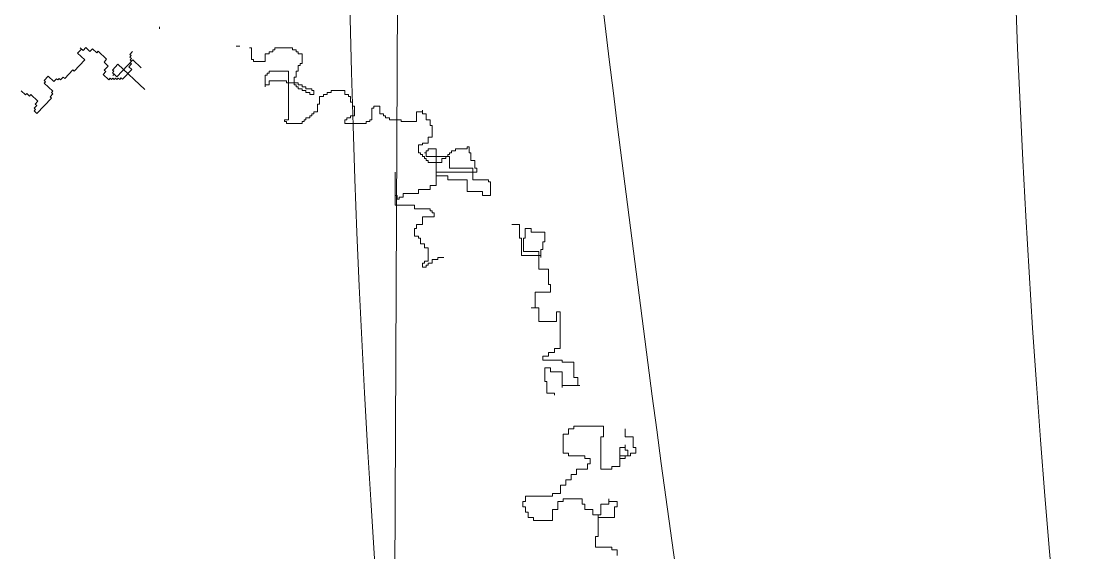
# Model space of a CAD drawing. Header units: millimetres. Extents: x -213 to 151, y -74 to 135.
# Drawn here: x 90.9038 to 91.0574, y -29.1808 to -29.1044 of the extents above; entities that cross this region are included whole.
import ezdxf

# ---------------------------------------------------------------- set-up
doc = ezdxf.new("R2010")
doc.units = ezdxf.units.MM
doc.header["$LTSCALE"] = 15
doc.layers.add('PH', color=8, linetype='Continuous')

# ---------------------------------------------------------------- blocks, each defined once
blk = doc.blocks.new('dfgh')
at = {"layer": 'PH', "lineweight": 0}
blk.add_line((719222.3, -37839.38), (719232.57, -40083.49), dxfattribs=at)
for centre, radius, start, end in [((717491.4, -39632.16), 1651.58, 343.02974, 18.94391), ((717529.78, -39657.7), 1708.22, 344.97085, 18.13475), ((714412.77, -39116.51), 4823.19, 348.03722, 355.4656)]:
    blk.add_arc(centre, radius, start, end, dxfattribs=at)
blk = doc.blocks.new('errt')
at = {"color": 252, "linetype": 'Continuous', "lineweight": 0}
blk.add_blockref('dfgh', (0, 100), dxfattribs=at)
blk = doc.blocks.new('sf')
at = {"color": 84, "lineweight": 5}
for p, q in [((18158.84, 471578.69), (18158.84, 471578.15)), ((18136.41, 471571.44), (18137.5, 471572.61)), ((18137.12, 471572.97), (18137.89, 471572.24)), ((18137.5, 471572.61), (18137.12, 471572.97)), ((18137.89, 471572.24), (18138.62, 471573.02)), ((18138.62, 471573.02), (18139.79, 471571.93)), ((18139.79, 471571.93), (18140.52, 471572.7)), ((18140.52, 471572.7), (18141.68, 471571.61)), ((18179.88, 471573.43), (18180.94, 471573.43)), ((18183.61, 471572.9), (18184.14, 471572.9)), ((18184.14, 471572.9), (18184.14, 471569.7)), ((18190, 471571.83), (18190, 471572.37)), ((18190, 471572.37), (18190.53, 471572.37)), ((18190.53, 471572.37), (18190.53, 471572.9)), ((18190.53, 471572.9), (18195.33, 471572.9)), ((18195.33, 471572.9), (18195.33, 471572.37)), ((18195.33, 471572.37), (18196.4, 471572.37)), ((18196.4, 471572.37), (18196.4, 471571.83)), ((18135.43, 471566.51), (18138.35, 471569.62)), ((18138.35, 471569.62), (18136.41, 471571.44)), ((18141.68, 471571.61), (18142.04, 471572)), ((18142.04, 471572), (18144.37, 471569.81)), ((18144.37, 471569.81), (18143.65, 471569.04)), ((18151.54, 471569.67), (18147.16, 471565.01)), ((18150.74, 471571.15), (18151.47, 471571.93)), ((18151.13, 471570.79), (18150.74, 471571.15)), ((18150.76, 471570.4), (18151.13, 471570.79)), ((18151.15, 471570.03), (18150.76, 471570.4)), ((18150.79, 471569.64), (18151.15, 471570.03)), ((18151.17, 471569.28), (18150.79, 471569.64)), ((18150.81, 471568.89), (18151.17, 471569.28)), ((18153.87, 471567.48), (18151.54, 471569.67)), ((18184.14, 471569.7), (18184.67, 471569.7)), ((18184.67, 471569.7), (18184.67, 471569.17)), ((18187.87, 471569.17), (18187.87, 471571.3)), ((18187.87, 471571.3), (18188.94, 471571.3)), ((18188.94, 471571.3), (18188.94, 471571.83)), ((18188.94, 471571.83), (18190, 471571.83)), ((18196.4, 471571.83), (18196.93, 471571.83)), ((18196.93, 471571.83), (18196.93, 471571.3)), ((18196.93, 471571.3), (18197.99, 471571.3)), ((18197.99, 471571.3), (18197.99, 471568.64)), ((18132.86, 471564.54), (18135.05, 471566.88)), ((18135.05, 471566.88), (18135.43, 471566.51)), ((18144.1, 471566.41), (18143.38, 471565.64)), ((18143.65, 471569.04), (18144.81, 471567.94)), ((18144.81, 471567.94), (18143.72, 471566.78)), ((18143.72, 471566.78), (18144.1, 471566.41)), ((18145.97, 471566.85), (18147.43, 471568.41)), ((18146.36, 471566.49), (18145.97, 471566.85)), ((18146, 471566.1), (18146.36, 471566.49)), ((18147.43, 471568.41), (18154.81, 471561.48)), ((18148.69, 471564.3), (18151.24, 471567.02)), ((18150.47, 471567.75), (18151.2, 471568.53)), ((18151.24, 471567.02), (18150.47, 471567.75)), ((18151.2, 471568.53), (18150.81, 471568.89)), ((18184.67, 471569.17), (18187.87, 471569.17)), ((18188.94, 471565.98), (18188.94, 471566.51)), ((18188.94, 471566.51), (18194.26, 471566.51)), ((18194.26, 471566.51), (18194.26, 471553.2)), ((18196.93, 471566.51), (18196.4, 471566.51)), ((18196.4, 471566.51), (18196.4, 471564.91)), ((18197.46, 471568.11), (18196.93, 471568.11)), ((18196.93, 471568.11), (18196.93, 471566.51)), ((18197.99, 471568.64), (18197.46, 471568.64)), ((18197.46, 471568.64), (18197.46, 471568.11)), ((18127.22, 471563.99), (18128.32, 471565.15)), ((18127.61, 471563.62), (18127.22, 471563.99)), ((18127.25, 471563.23), (18127.61, 471563.62)), ((18128.32, 471565.15), (18129.87, 471563.69)), ((18129.87, 471563.69), (18130.6, 471564.47)), ((18130.6, 471564.47), (18130.99, 471564.11)), ((18130.99, 471564.11), (18131.35, 471564.5)), ((18131.35, 471564.5), (18131.74, 471564.13)), ((18131.74, 471564.13), (18132.47, 471564.91)), ((18132.47, 471564.91), (18132.86, 471564.54)), ((18143.38, 471565.64), (18144.93, 471564.18)), ((18144.93, 471564.18), (18145.29, 471564.57)), ((18145.29, 471564.57), (18145.68, 471564.2)), ((18145.68, 471564.2), (18146.05, 471564.59)), ((18146.39, 471565.73), (18146, 471566.1)), ((18146.02, 471565.35), (18146.39, 471565.73)), ((18146.39, 471565.73), (18146.02, 471565.35)), ((18146.05, 471564.59), (18146.43, 471564.23)), ((18147.16, 471565.01), (18146.39, 471565.73)), ((18146.43, 471564.23), (18146.8, 471564.62)), ((18146.8, 471564.62), (18147.19, 471564.25)), ((18147.19, 471564.25), (18147.55, 471564.64)), ((18147.55, 471564.64), (18147.94, 471564.28)), ((18147.94, 471564.28), (18148.3, 471564.67)), ((18148.3, 471564.67), (18148.69, 471564.3)), ((18187.87, 471562.25), (18187.87, 471565.44)), ((18187.87, 471565.44), (18188.4, 471565.44)), ((18188.4, 471565.44), (18188.4, 471565.98)), ((18188.4, 471565.98), (18188.94, 471565.98)), ((18193.73, 471563.85), (18188.94, 471563.85)), ((18188.94, 471563.85), (18188.94, 471562.78)), ((18193.73, 471563.31), (18193.73, 471563.85)), ((18196.4, 471564.91), (18195.86, 471564.91)), ((18195.86, 471564.91), (18195.86, 471562.78)), ((18120.91, 471561.14), (18122.07, 471560.05)), ((18122.07, 471560.05), (18122.44, 471560.44)), ((18122.44, 471560.44), (18123.21, 471559.71)), ((18129.58, 471561.05), (18127.25, 471563.23)), ((18129.21, 471560.66), (18129.58, 471561.05)), ((18129.6, 471560.29), (18129.21, 471560.66)), ((18188.94, 471562.78), (18187.87, 471562.78)), ((18196.93, 471563.31), (18193.73, 471563.31)), ((18195.86, 471562.78), (18196.4, 471562.78)), ((18196.4, 471562.78), (18196.4, 471562.25)), ((18196.4, 471562.25), (18196.93, 471562.25)), ((18196.93, 471562.78), (18196.93, 471563.31)), ((18197.99, 471562.78), (18196.93, 471562.78)), ((18196.93, 471562.25), (18196.93, 471561.72)), ((18196.93, 471561.72), (18197.99, 471561.72)), ((18197.99, 471562.25), (18197.99, 471562.78)), ((18199.06, 471562.25), (18197.99, 471562.25)), ((18197.99, 471561.72), (18197.99, 471561.18)), ((18197.99, 471561.18), (18199.06, 471561.18)), ((18199.06, 471561.72), (18199.06, 471562.25)), ((18200.66, 471561.72), (18199.06, 471561.72)), ((18199.06, 471561.18), (18199.06, 471560.65)), ((18199.06, 471560.65), (18200.13, 471560.65)), ((18200.13, 471560.65), (18200.13, 471560.12)), ((18200.66, 471561.18), (18200.66, 471561.72)), ((18201.19, 471561.18), (18200.66, 471561.18)), ((18201.19, 471560.12), (18201.19, 471561.18)), ((18204.92, 471560.12), (18204.92, 471560.65)), ((18204.92, 471560.65), (18205.99, 471560.65)), ((18205.99, 471561.18), (18209.72, 471561.18)), ((18205.99, 471560.65), (18205.99, 471561.18)), ((18209.72, 471561.18), (18209.72, 471560.12)), ((18123.21, 471559.71), (18123.58, 471560.1)), ((18123.58, 471560.1), (18125.52, 471558.28)), ((18125.52, 471558.28), (18124.79, 471557.5)), ((18124.79, 471557.5), (18125.18, 471557.14)), ((18125.25, 471554.88), (18129.26, 471559.15)), ((18128.87, 471559.52), (18129.6, 471560.29)), ((18129.26, 471559.15), (18128.87, 471559.52)), ((18200.13, 471560.12), (18201.19, 471560.12)), ((18202.79, 471557.46), (18202.79, 471559.59)), ((18202.79, 471559.59), (18203.86, 471559.59)), ((18203.86, 471559.59), (18203.86, 471560.12)), ((18203.86, 471560.12), (18204.92, 471560.12)), ((18209.72, 471560.12), (18210.78, 471560.12)), ((18210.78, 471560.12), (18210.78, 471559.59)), ((18210.78, 471559.59), (18211.32, 471559.59)), ((18211.32, 471559.59), (18211.32, 471557.99)), ((18211.32, 471557.99), (18211.85, 471557.99)), ((18211.85, 471557.99), (18211.85, 471556.93)), ((18125.18, 471557.14), (18124.45, 471556.36)), ((18124.45, 471556.36), (18124.84, 471556)), ((18124.84, 471556), (18124.47, 471555.61)), ((18124.47, 471555.61), (18125.25, 471554.88)), ((18200.66, 471554.26), (18200.66, 471554.8)), ((18200.66, 471554.8), (18201.19, 471554.8)), ((18201.19, 471554.8), (18201.19, 471555.33)), ((18201.19, 471555.33), (18202.26, 471555.33)), ((18202.26, 471555.33), (18202.26, 471557.46)), ((18202.26, 471557.46), (18202.79, 471557.46)), ((18211.85, 471556.93), (18212.38, 471556.93)), ((18212.38, 471556.93), (18212.38, 471554.26)), ((18217.18, 471553.2), (18217.18, 471556.39)), ((18217.18, 471556.39), (18217.71, 471556.39)), ((18217.71, 471556.39), (18217.71, 471556.93)), ((18217.71, 471556.93), (18219.31, 471556.93)), ((18219.31, 471556.93), (18219.31, 471554.8)), ((18219.31, 471554.8), (18220.37, 471554.8)), ((18220.37, 471554.8), (18220.37, 471554.26)), ((18229.43, 471552.67), (18229.43, 471555.33)), ((18229.43, 471555.33), (18231.03, 471555.33)), ((18231.03, 471555.33), (18231.03, 471555.86)), ((18231.03, 471555.86), (18231.03, 471554.8)), ((18231.03, 471554.8), (18232.1, 471554.8)), ((18232.1, 471554.8), (18232.1, 471553.2)), ((18194.26, 471553.2), (18193.2, 471553.2)), ((18193.2, 471553.2), (18193.2, 471552.67)), ((18193.2, 471552.67), (18193.73, 471552.67)), ((18193.73, 471552.67), (18193.73, 471552.13)), ((18193.73, 471552.13), (18197.99, 471552.13)), ((18197.99, 471552.13), (18197.99, 471552.67)), ((18197.99, 471552.67), (18198.53, 471552.67)), ((18198.53, 471552.67), (18198.53, 471553.2)), ((18198.53, 471553.2), (18199.06, 471553.2)), ((18199.06, 471553.2), (18199.06, 471553.73)), ((18199.06, 471553.73), (18200.13, 471553.73)), ((18200.13, 471553.73), (18200.13, 471554.26)), ((18200.13, 471554.26), (18200.66, 471554.26)), ((18209.72, 471553.2), (18209.72, 471552.13)), ((18210.25, 471553.2), (18209.72, 471553.2)), ((18209.72, 471552.13), (18215.58, 471552.13)), ((18211.32, 471553.73), (18210.25, 471553.73)), ((18210.25, 471553.73), (18210.25, 471553.2)), ((18212.38, 471554.26), (18211.32, 471554.26)), ((18211.32, 471554.26), (18211.32, 471553.73)), ((18215.58, 471552.13), (18215.58, 471552.67)), ((18215.58, 471552.67), (18216.64, 471552.67)), ((18216.64, 471552.67), (18216.64, 471553.2)), ((18216.64, 471553.2), (18217.18, 471553.2)), ((18220.37, 471554.26), (18220.91, 471554.26)), ((18220.91, 471554.26), (18220.91, 471553.73)), ((18220.91, 471553.73), (18221.97, 471553.73)), ((18221.97, 471553.73), (18221.97, 471553.2)), ((18221.97, 471553.2), (18225.17, 471553.2)), ((18225.17, 471553.2), (18225.17, 471552.67)), ((18225.17, 471552.67), (18229.43, 471552.67)), ((18232.1, 471553.2), (18233.16, 471553.2)), ((18233.16, 471553.2), (18233.16, 471551.6)), ((18233.16, 471551.6), (18233.69, 471551.6)), ((18233.69, 471551.6), (18233.69, 471548.41)), ((18231.03, 471546.28), (18229.96, 471546.28)), ((18229.96, 471546.28), (18229.96, 471544.15)), ((18232.63, 471546.81), (18231.03, 471546.81)), ((18231.03, 471546.81), (18231.03, 471546.28)), ((18233.69, 471548.41), (18232.63, 471548.41)), ((18232.63, 471548.41), (18232.63, 471546.81)), ((18229.96, 471544.15), (18230.5, 471544.15)), ((18230.5, 471544.15), (18230.5, 471543.62)), ((18230.5, 471543.62), (18231.03, 471543.62)), ((18231.03, 471543.62), (18231.03, 471543.08)), ((18231.03, 471543.08), (18231.56, 471543.08)), ((18232.1, 471544.15), (18231.56, 471544.15)), ((18231.56, 471544.15), (18232.1, 471544.15)), ((18231.56, 471543.08), (18231.56, 471542.55)), ((18232.1, 471544.15), (18232.1, 471544.68)), ((18232.1, 471544.68), (18232.63, 471544.68)), ((18232.1, 471543.08), (18232.1, 471544.15)), ((18238.49, 471543.08), (18232.1, 471543.08)), ((18232.63, 471544.68), (18232.63, 471545.21)), ((18232.63, 471545.21), (18234.76, 471545.21)), ((18234.76, 471545.21), (18234.76, 471535.1)), ((18237.42, 471542.55), (18237.42, 471543.08)), ((18237.42, 471543.08), (18237.96, 471543.08)), ((18237.96, 471543.08), (18237.96, 471543.62)), ((18237.96, 471543.62), (18238.49, 471543.62)), ((18238.49, 471543.62), (18238.49, 471544.15)), ((18238.49, 471544.15), (18239.02, 471544.15)), ((18238.49, 471539.89), (18238.49, 471543.08)), ((18239.02, 471544.15), (18239.02, 471544.68)), ((18239.02, 471544.68), (18240.09, 471544.68)), ((18240.09, 471544.68), (18240.09, 471545.21)), ((18240.09, 471545.21), (18243.29, 471545.21)), ((18243.29, 471545.21), (18243.29, 471545.75)), ((18243.29, 471545.75), (18243.82, 471545.75)), ((18243.82, 471545.75), (18243.82, 471544.15)), ((18243.82, 471544.15), (18244.35, 471544.15)), ((18244.35, 471544.15), (18244.35, 471542.02)), ((18231.56, 471542.55), (18232.1, 471542.55)), ((18232.1, 471542.55), (18232.1, 471542.02)), ((18232.1, 471542.02), (18232.63, 471542.02)), ((18232.63, 471542.02), (18232.63, 471541.49)), ((18232.63, 471541.49), (18236.36, 471541.49)), ((18236.36, 471541.49), (18236.36, 471542.55)), ((18236.36, 471542.55), (18237.42, 471542.55)), ((18244.35, 471542.02), (18245.42, 471542.02)), ((18245.42, 471542.02), (18245.42, 471539.89)), ((18223.57, 471532.44), (18223.57, 471538.82)), ((18223.57, 471538.82), (18223.57, 471529.77)), ((18245.95, 471538.82), (18234.76, 471538.82)), ((18234.76, 471538.82), (18234.76, 471537.76)), ((18234.76, 471537.76), (18237.96, 471537.76)), ((18237.96, 471537.76), (18237.96, 471536.69)), ((18244.88, 471539.89), (18238.49, 471539.89)), ((18244.88, 471536.69), (18244.88, 471539.89)), ((18245.42, 471539.89), (18245.95, 471539.89)), ((18245.95, 471539.89), (18245.95, 471538.82)), ((18233.16, 471534.03), (18229.96, 471534.03)), ((18229.96, 471534.03), (18229.96, 471532.97)), ((18234.76, 471535.1), (18233.16, 471535.1)), ((18233.16, 471535.1), (18233.16, 471534.03)), ((18237.96, 471536.69), (18243.29, 471536.69)), ((18243.29, 471536.69), (18243.29, 471533.5)), ((18249.15, 471536.69), (18244.88, 471536.69)), ((18249.15, 471536.16), (18249.15, 471536.69)), ((18249.68, 471536.16), (18249.15, 471536.16)), ((18249.68, 471532.44), (18249.68, 471536.16)), ((18224.1, 471532.44), (18223.57, 471532.44)), ((18224.1, 471531.37), (18224.1, 471532.44)), ((18224.64, 471531.37), (18224.1, 471531.37)), ((18225.7, 471531.9), (18224.64, 471531.9)), ((18224.64, 471531.9), (18224.64, 471531.37)), ((18229.96, 471532.97), (18225.7, 471532.97)), ((18225.7, 471532.97), (18225.7, 471531.9)), ((18243.29, 471533.5), (18247.55, 471533.5)), ((18247.55, 471533.5), (18247.55, 471532.44)), ((18247.55, 471532.44), (18249.68, 471532.44)), ((18223.57, 471529.77), (18228.9, 471529.77)), ((18228.9, 471529.77), (18228.9, 471528.71)), ((18228.9, 471528.71), (18233.16, 471528.71)), ((18233.16, 471528.71), (18233.16, 471528.18)), ((18233.16, 471528.18), (18233.69, 471528.18)), ((18233.69, 471528.18), (18233.69, 471527.64)), ((18234.23, 471526.58), (18231.03, 471526.58)), ((18231.03, 471526.58), (18231.03, 471524.45)), ((18233.69, 471527.64), (18234.23, 471527.64)), ((18234.23, 471527.64), (18234.23, 471526.58)), ((18229.43, 471523.38), (18228.9, 471523.38)), ((18228.9, 471523.38), (18228.9, 471521.26)), ((18231.03, 471524.45), (18229.43, 471524.45)), ((18229.43, 471524.45), (18229.43, 471523.38)), ((18255.54, 471524.45), (18257.67, 471524.45)), ((18257.67, 471524.45), (18257.67, 471520.72)), ((18260.87, 471523.38), (18259.27, 471523.38)), ((18259.27, 471523.38), (18259.27, 471520.72)), ((18260.87, 471522.32), (18260.87, 471523.38)), ((18264.6, 471522.32), (18260.87, 471522.32)), ((18264.6, 471519.66), (18264.6, 471522.32)), ((18228.9, 471521.26), (18229.96, 471521.26)), ((18229.96, 471521.26), (18229.96, 471520.72)), ((18229.96, 471520.72), (18230.5, 471520.72)), ((18230.5, 471520.72), (18230.5, 471519.13)), ((18257.67, 471520.72), (18258.2, 471520.72)), ((18258.2, 471520.72), (18258.2, 471515.93)), ((18259.27, 471520.72), (18258.74, 471520.72)), ((18258.74, 471520.72), (18258.74, 471517)), ((18264.07, 471517.53), (18264.07, 471519.66)), ((18264.07, 471519.66), (18264.6, 471519.66)), ((18230.5, 471519.13), (18231.56, 471519.13)), ((18231.56, 471519.13), (18231.56, 471518.06)), ((18231.56, 471518.06), (18232.63, 471518.06)), ((18232.63, 471518.06), (18232.63, 471514.33)), ((18258.74, 471517), (18263, 471517)), ((18263, 471517), (18263, 471512.2)), ((18263.53, 471515.4), (18263.53, 471517.53)), ((18263.53, 471517.53), (18264.07, 471517.53)), ((18231.56, 471513.8), (18231.03, 471513.8)), ((18231.03, 471513.8), (18231.03, 471512.74)), ((18232.63, 471514.33), (18231.56, 471514.33)), ((18231.56, 471514.33), (18231.56, 471513.8)), ((18232.63, 471513.27), (18232.63, 471513.8)), ((18232.63, 471513.8), (18233.69, 471513.8)), ((18233.69, 471513.8), (18233.69, 471514.87)), ((18233.69, 471514.87), (18235.29, 471514.87)), ((18235.29, 471514.87), (18235.29, 471515.4)), ((18235.29, 471515.4), (18236.89, 471515.4)), ((18258.2, 471515.93), (18263.53, 471515.93)), ((18263.53, 471515.93), (18263.53, 471515.4)), ((18231.03, 471512.74), (18232.1, 471512.74)), ((18232.1, 471512.74), (18232.1, 471513.27)), ((18232.1, 471513.27), (18232.63, 471513.27)), ((18263, 471512.2), (18265.66, 471512.2)), ((18265.66, 471512.2), (18265.66, 471507.95)), ((18265.66, 471507.95), (18266.2, 471507.95)), ((18266.2, 471507.95), (18266.2, 471505.82)), ((18266.2, 471505.82), (18261.93, 471505.82)), ((18261.93, 471505.82), (18261.93, 471501.56)), ((18261.93, 471501.56), (18260.87, 471501.56)), ((18260.87, 471501.56), (18263, 471501.56)), ((18263, 471501.56), (18263, 471497.83)), ((18267.8, 471497.83), (18267.8, 471500.49)), ((18267.8, 471500.49), (18268.86, 471500.49)), ((18268.86, 471500.49), (18268.86, 471490.38)), ((18263, 471497.83), (18267.8, 471497.83)), ((18268.86, 471490.38), (18267.26, 471490.38)), ((18267.26, 471490.38), (18267.26, 471489.31)), ((18265.66, 471488.25), (18264.07, 471488.25)), ((18264.07, 471488.25), (18264.07, 471487.18)), ((18264.07, 471487.18), (18269.39, 471487.18)), ((18267.26, 471489.31), (18265.66, 471489.31)), ((18265.66, 471489.31), (18265.66, 471488.25)), ((18269.39, 471487.18), (18269.39, 471486.65)), ((18264.6, 471485.05), (18264.6, 471481.33)), ((18266.2, 471485.05), (18264.6, 471485.05)), ((18266.2, 471483.99), (18266.2, 471485.05)), ((18269.39, 471486.65), (18272.59, 471486.65)), ((18272.59, 471486.65), (18272.59, 471482.39)), ((18264.6, 471481.33), (18265.13, 471481.33)), ((18265.13, 471481.33), (18265.13, 471478.13)), ((18269.39, 471483.99), (18266.2, 471483.99)), ((18269.39, 471479.73), (18269.39, 471483.99)), ((18272.59, 471482.39), (18273.66, 471482.39)), ((18273.66, 471482.39), (18273.66, 471480.26)), ((18274.19, 471480.26), (18269.39, 471480.26)), ((18269.39, 471480.26), (18269.39, 471479.73)), ((18273.66, 471480.26), (18274.19, 471480.26)), ((18265.13, 471478.13), (18267.26, 471478.13)), ((18267.26, 471478.13), (18267.26, 471477.6)), ((18271.13, 471466.88), (18269.65, 471466.88)), ((18269.65, 471466.88), (18269.65, 471461.7)), ((18272.61, 471468.35), (18271.13, 471468.35)), ((18271.13, 471468.35), (18271.13, 471466.88)), ((18280.75, 471469.09), (18272.61, 471469.09)), ((18272.61, 471469.09), (18272.61, 471468.35)), ((18280.75, 471466.14), (18280.75, 471469.09)), ((18286.67, 471468.35), (18286.67, 471466.14)), ((18280.01, 471466.14), (18280.75, 471466.14)), ((18280.01, 471457.26), (18280.01, 471466.14)), ((18286.67, 471466.14), (18288.89, 471466.14)), ((18286.67, 471463.18), (18286.67, 471463.92)), ((18286.67, 471463.92), (18286.67, 471462.44)), ((18288.89, 471466.14), (18288.89, 471463.18)), ((18269.65, 471461.7), (18271.13, 471461.7)), ((18271.13, 471461.7), (18271.13, 471460.96)), ((18271.13, 471460.96), (18275.57, 471460.96)), ((18275.57, 471460.96), (18275.57, 471460.22)), ((18285.19, 471460.22), (18285.19, 471463.18)), ((18285.19, 471463.18), (18286.67, 471463.18)), ((18287.41, 471460.96), (18285.19, 471460.96)), ((18285.19, 471460.96), (18285.19, 471458)), ((18286.67, 471462.44), (18287.41, 471462.44)), ((18288.15, 471460.96), (18286.67, 471460.96)), ((18286.67, 471460.96), (18286.67, 471460.22)), ((18287.41, 471462.44), (18287.41, 471460.96)), ((18289.63, 471461.7), (18288.15, 471461.7)), ((18288.15, 471461.7), (18288.15, 471460.96)), ((18288.89, 471463.18), (18289.63, 471463.18)), ((18289.63, 471463.18), (18289.63, 471461.7)), ((18275.57, 471460.22), (18277.05, 471460.22)), ((18277.05, 471458.74), (18276.31, 471458.74)), ((18276.31, 471458.74), (18276.31, 471457.26)), ((18277.05, 471460.22), (18277.05, 471458.74)), ((18285.19, 471458), (18282.97, 471458)), ((18282.97, 471458), (18282.97, 471457.26)), ((18286.67, 471460.22), (18285.19, 471460.22)), ((18273.35, 471455.78), (18271.87, 471455.78)), ((18271.87, 471455.78), (18271.87, 471454.31)), ((18276.31, 471457.26), (18273.35, 471457.26)), ((18273.35, 471457.26), (18273.35, 471455.78)), ((18282.97, 471457.26), (18280.01, 471457.26)), ((18270.39, 471452.83), (18268.91, 471452.83)), ((18268.91, 471452.83), (18268.91, 471450.61)), ((18271.87, 471454.31), (18270.39, 471454.31)), ((18270.39, 471454.31), (18270.39, 471452.83)), ((18266.69, 471449.87), (18259.29, 471449.87)), ((18259.29, 471449.87), (18259.29, 471448.39)), ((18268.91, 471450.61), (18266.69, 471450.61)), ((18266.69, 471450.61), (18266.69, 471449.87)), ((18269.65, 471448.39), (18269.65, 471449.13)), ((18269.65, 471449.13), (18274.83, 471449.13)), ((18274.83, 471449.13), (18274.83, 471447.65)), ((18282.23, 471448.39), (18282.23, 471449.13)), ((18282.23, 471449.13), (18282.23, 471447.65)), ((18259.29, 471448.39), (18258.55, 471448.39)), ((18258.55, 471448.39), (18258.55, 471446.91)), ((18258.55, 471446.91), (18259.29, 471446.91)), ((18259.29, 471446.91), (18259.29, 471445.43)), ((18266.69, 471443.21), (18266.69, 471446.17)), ((18266.69, 471446.17), (18268.17, 471446.17)), ((18268.17, 471446.17), (18268.17, 471448.39)), ((18268.17, 471448.39), (18269.65, 471448.39)), ((18274.83, 471447.65), (18275.57, 471447.65)), ((18275.57, 471447.65), (18275.57, 471446.17)), ((18275.57, 471446.17), (18277.79, 471446.17)), ((18277.79, 471446.17), (18277.79, 471444.69)), ((18282.23, 471447.65), (18280.01, 471447.65)), ((18280.01, 471447.65), (18280.01, 471444.69)), ((18284.45, 471448.39), (18282.23, 471448.39)), ((18283.71, 471443.95), (18283.71, 471446.91)), ((18283.71, 471446.91), (18284.45, 471446.91)), ((18284.45, 471446.91), (18284.45, 471448.39)), ((18259.29, 471445.43), (18260.03, 471445.43)), ((18260.03, 471445.43), (18260.03, 471443.95)), ((18260.03, 471443.95), (18261.51, 471443.95)), ((18261.51, 471443.95), (18261.51, 471443.21)), ((18261.51, 471443.21), (18266.69, 471443.21)), ((18277.79, 471444.69), (18279.27, 471444.69)), ((18279.27, 471444.69), (18279.27, 471443.95)), ((18280.01, 471444.69), (18279.27, 471444.69)), ((18279.27, 471444.69), (18279.27, 471438.78)), ((18279.27, 471443.95), (18283.71, 471443.95)), ((18279.27, 471438.78), (18278.53, 471438.78)), ((18278.53, 471438.78), (18278.53, 471435.82)), ((18278.53, 471435.82), (18282.97, 471435.82)), ((18282.97, 471435.82), (18282.97, 471435.08)), ((18282.97, 471435.08), (18284.45, 471435.08)), ((18284.45, 471435.08), (18284.45, 471433.6))]:
    blk.add_line(p, q, dxfattribs=at)

msp = doc.modelspace()

# ---------------------------------------------------------------- block references
at = {"linetype": 'Continuous', "lineweight": 13, "xscale": -0.001, "yscale": 0.001, "zscale": 0.001}
msp.add_blockref('errt', (810.18862, 10.49209), dxfattribs=at)
at = {"lineweight": 5, "xscale": 0.0005240255359560251, "yscale": 0.0005240255359560251, "zscale": 0.0005240255359560251}
msp.add_blockref('sf', (81.40792, -276.22448), dxfattribs=at)

doc.saveas('drawing.dxf')
